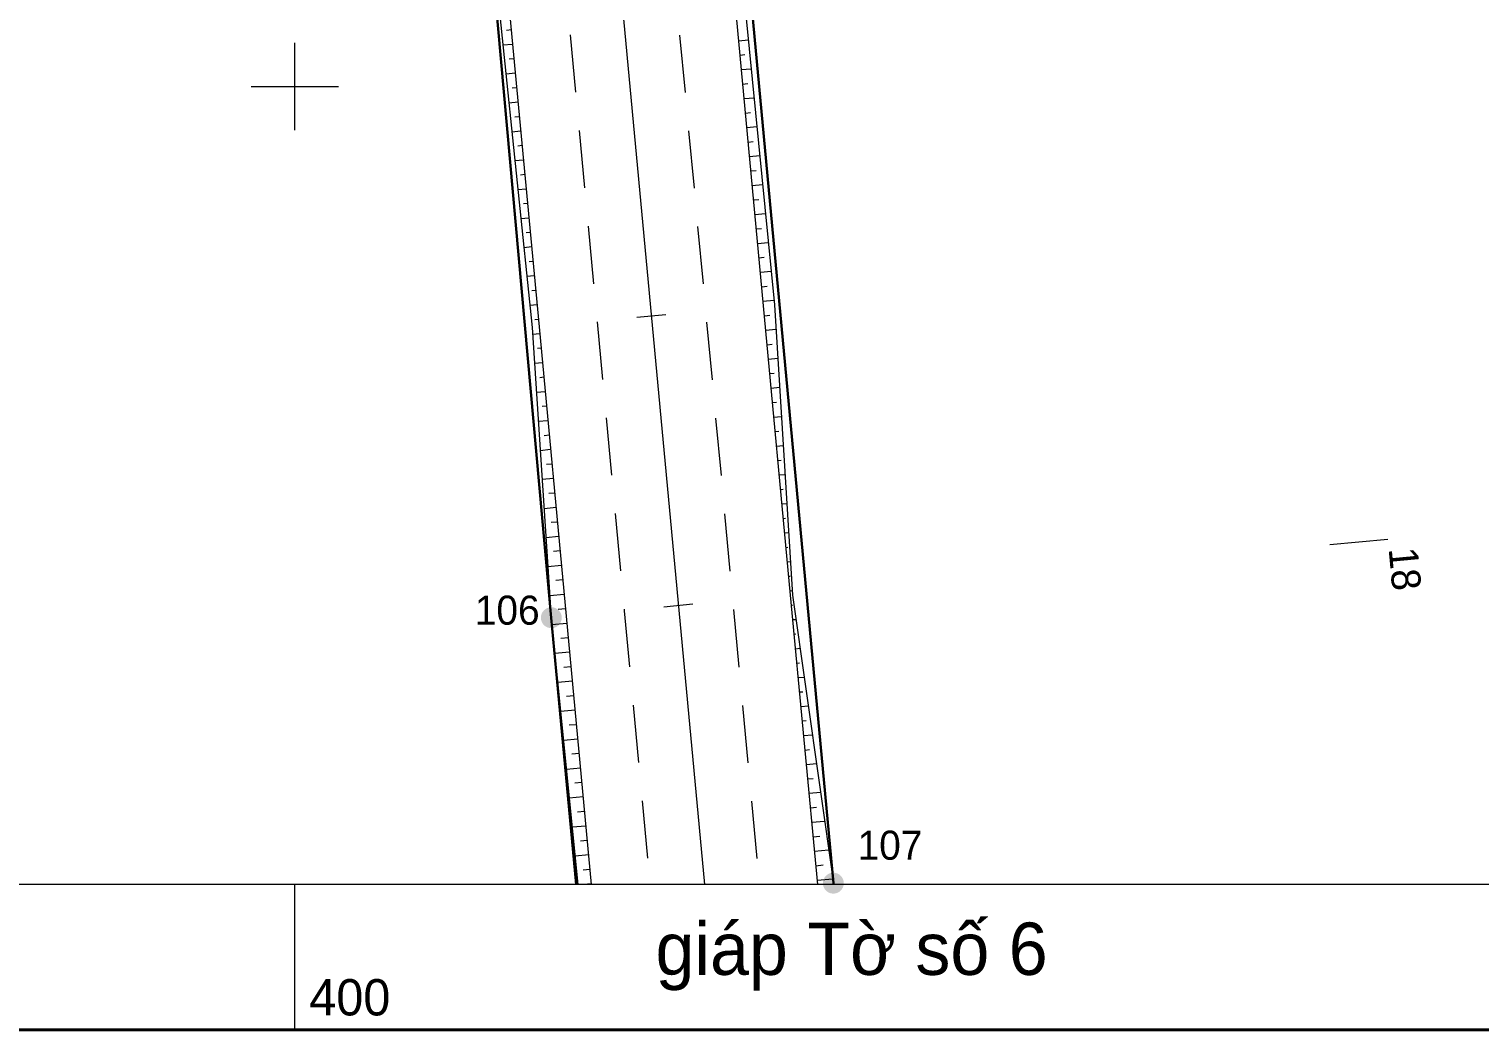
# Model space of a CAD drawing. Header units: metres. Extents: x 535281 to 535678, y 1836935 to 1837211.
# Drawn here: x 535381.7 to 535481.5, y 1836935.1 to 1837004 of the extents above; entities that cross this region are included whole.
import ezdxf
from ezdxf.enums import TextEntityAlignment as Align

# ---------------------------------------------------------------- set-up
doc = ezdxf.new("R2010")
doc.units = ezdxf.units.M
doc.header["$MEASUREMENT"] = 0
doc.linetypes.add('DGN Style 2', pattern=[6.6157, 3.96942, -2.64628])
for name, color, linetype, lineweight in [('Level 2', 1, 'Continuous', 0), ('Level 3', 1, 'Continuous', 0), ('Level 4', 1, 'Continuous', 0), ('Level 5', 1, 'Continuous', 0), ('Level 62', 1, 'Continuous', 0), ('Level 63', 1, 'Continuous', 0), ('Level 8', 1, 'Continuous', 0), ('Level 9', 1, 'Continuous', 0)]:
    doc.layers.add(name, color=color, linetype=linetype, lineweight=lineweight)
doc.styles.add('Style-CHAR_FAST_FONT', font='CHAR_FAST_FONT.shx')

msp = doc.modelspace()

# ---------------------------------------------------------------- hatches: boundary and pattern name
at = {"layer": 'Level 4', "linetype": 'Continuous', "lineweight": 0}
h = msp.add_hatch(color=7, dxfattribs=at)
edge = h.paths.add_edge_path()
edge.add_arc((535417.65, 1836963.46), 0.719, 360, 720)
h = msp.add_hatch(color=7, dxfattribs=at)
edge = h.paths.add_edge_path()
edge.add_arc((535437.05, 1836945.2), 0.719, 360, 720)

# ---------------------------------------------------------------- linework, layer by layer
at = {"layer": 'Level 2', "color": 7, "linetype": 'Continuous', "lineweight": 0}
for p, q in [((535414.9, 1837003.89), (535414.56, 1837003.86)), ((535414.99, 1837002.9), (535414.32, 1837002.84)), ((535430.53, 1837003.15), (535431.21, 1837003.21)), ((535415.08, 1837001.9), (535414.75, 1837001.87)), ((535430.63, 1837002.15), (535430.97, 1837002.19)), ((535415.18, 1837000.91), (535414.53, 1837000.85)), ((535430.72, 1837001.16), (535431.4, 1837001.22)), ((535415.27, 1836999.91), (535414.95, 1836999.88)), ((535430.81, 1837000.16), (535431.16, 1837000.2)), ((535415.36, 1836998.92), (535414.73, 1836998.86)), ((535430.91, 1836999.17), (535431.6, 1836999.23)), ((535415.46, 1836997.92), (535415.14, 1836997.89)), ((535431, 1836998.17), (535431.35, 1836998.2)), ((535415.55, 1836996.92), (535414.94, 1836996.87)), ((535431.09, 1836997.18), (535431.79, 1836997.24)), ((535415.64, 1836995.93), (535415.34, 1836995.9)), ((535431.19, 1836996.18), (535431.54, 1836996.21)), ((535415.74, 1836994.93), (535415.14, 1836994.88)), ((535431.28, 1836995.19), (535431.99, 1836995.25)), ((535415.83, 1836993.94), (535415.54, 1836993.91)), ((535431.37, 1836994.19), (535431.73, 1836994.22)), ((535415.92, 1836992.94), (535415.35, 1836992.89)), ((535431.47, 1836993.19), (535432.18, 1836993.26)), ((535416.02, 1836991.95), (535415.73, 1836991.92)), ((535431.56, 1836992.2), (535431.92, 1836992.23)), ((535416.11, 1836990.95), (535415.55, 1836990.9)), ((535431.65, 1836991.2), (535432.38, 1836991.27)), ((535416.2, 1836989.96), (535415.93, 1836989.93)), ((535431.75, 1836990.21), (535432.11, 1836990.24)), ((535416.3, 1836988.96), (535415.76, 1836988.91)), ((535431.84, 1836989.21), (535432.57, 1836989.28)), ((535416.39, 1836987.96), (535416.13, 1836987.94)), ((535431.93, 1836988.22), (535432.3, 1836988.25)), ((535416.48, 1836986.97), (535415.96, 1836986.92)), ((535432.03, 1836987.22), (535432.77, 1836987.29)), ((535416.58, 1836985.97), (535416.32, 1836985.95)), ((535432.12, 1836986.22), (535432.49, 1836986.26)), ((535416.67, 1836984.98), (535416.17, 1836984.93)), ((535432.21, 1836985.23), (535432.97, 1836985.3)), ((535416.76, 1836983.98), (535416.52, 1836983.96)), ((535425.52, 1836984.29), (535423.53, 1836984.1)), ((535432.31, 1836984.23), (535432.67, 1836984.27)), ((535416.86, 1836982.99), (535416.36, 1836982.94)), ((535432.4, 1836983.24), (535433.1, 1836983.3)), ((535416.95, 1836981.99), (535416.69, 1836981.97)), ((535432.49, 1836982.24), (535432.83, 1836982.27)), ((535417.04, 1836980.99), (535416.49, 1836980.94)), ((535432.59, 1836981.25), (535433.22, 1836981.31)), ((535417.14, 1836980), (535416.85, 1836979.97)), ((535432.68, 1836980.25), (535432.98, 1836980.28)), ((535417.23, 1836979), (535416.62, 1836978.95)), ((535432.77, 1836979.26), (535433.35, 1836979.31)), ((535417.32, 1836978.01), (535417.01, 1836977.98)), ((535432.87, 1836978.26), (535433.14, 1836978.29)), ((535417.42, 1836977.01), (535416.75, 1836976.95)), ((535432.96, 1836977.26), (535433.47, 1836977.31)), ((535417.51, 1836976.02), (535417.16, 1836975.98)), ((535433.05, 1836976.27), (535433.29, 1836976.29)), ((535417.6, 1836975.02), (535416.89, 1836974.95)), ((535433.15, 1836975.27), (535433.59, 1836975.31)), ((535417.7, 1836974.02), (535417.32, 1836973.99)), ((535433.24, 1836974.28), (535433.45, 1836974.3)), ((535417.79, 1836973.03), (535417.02, 1836972.96)), ((535433.33, 1836973.28), (535433.72, 1836973.32)), ((535417.88, 1836972.03), (535417.48, 1836972)), ((535433.43, 1836972.29), (535433.6, 1836972.3)), ((535417.98, 1836971.04), (535417.15, 1836970.96)), ((535433.52, 1836971.29), (535433.84, 1836971.32)), ((535418.07, 1836970.04), (535417.64, 1836970)), ((535433.61, 1836970.29), (535433.76, 1836970.31)), ((535418.16, 1836969.05), (535417.28, 1836968.96)), ((535433.71, 1836969.3), (535433.96, 1836969.32)), ((535471.2, 1836968.49), (535475.18, 1836968.86)), ((535418.26, 1836968.05), (535417.8, 1836968.01)), ((535433.8, 1836968.3), (535433.91, 1836968.31)), ((535418.35, 1836967.06), (535417.41, 1836966.97)), ((535433.89, 1836967.31), (535434.09, 1836967.33)), ((535418.44, 1836966.06), (535417.96, 1836966.01)), ((535433.99, 1836966.31), (535434.07, 1836966.32)), ((535418.54, 1836965.06), (535417.55, 1836964.97)), ((535434.08, 1836965.32), (535434.21, 1836965.33)), ((535418.63, 1836964.07), (535418.12, 1836964.02)), ((535427.39, 1836964.38), (535425.4, 1836964.19)), ((535434.17, 1836964.32), (535434.25, 1836964.33)), ((535418.72, 1836963.07), (535417.69, 1836962.98)), ((535434.27, 1836963.33), (535434.47, 1836963.34)), ((535418.82, 1836962.08), (535418.3, 1836962.03)), ((535434.36, 1836962.33), (535434.48, 1836962.34)), ((535418.91, 1836961.08), (535417.89, 1836960.99)), ((535434.45, 1836961.33), (535434.75, 1836961.36)), ((535419, 1836960.09), (535418.5, 1836960.04)), ((535434.55, 1836960.34), (535434.72, 1836960.35)), ((535419.1, 1836959.09), (535418.09, 1836959)), ((535434.64, 1836959.34), (535435.03, 1836959.38)), ((535419.19, 1836958.09), (535418.69, 1836958.05)), ((535434.73, 1836958.35), (535434.95, 1836958.37)), ((535419.28, 1836957.1), (535418.29, 1836957.01)), ((535434.83, 1836957.35), (535435.31, 1836957.4)), ((535419.38, 1836956.1), (535418.88, 1836956.06)), ((535434.92, 1836956.36), (535435.19, 1836956.38)), ((535419.47, 1836955.11), (535418.49, 1836955.02)), ((535435.01, 1836955.36), (535435.59, 1836955.41)), ((535419.56, 1836954.11), (535419.07, 1836954.07)), ((535435.11, 1836954.36), (535435.42, 1836954.39)), ((535419.66, 1836953.12), (535418.69, 1836953.03)), ((535435.2, 1836953.37), (535435.88, 1836953.43)), ((535419.75, 1836952.12), (535419.27, 1836952.08)), ((535435.29, 1836952.37), (535435.66, 1836952.41)), ((535419.84, 1836951.13), (535418.88, 1836951.04)), ((535435.39, 1836951.38), (535436.16, 1836951.45)), ((535419.94, 1836950.13), (535419.46, 1836950.08)), ((535435.48, 1836950.38), (535435.89, 1836950.42)), ((535420.03, 1836949.13), (535419.08, 1836949.05)), ((535435.57, 1836949.39), (535436.44, 1836949.47)), ((535420.12, 1836948.14), (535419.65, 1836948.09)), ((535435.67, 1836948.39), (535436.12, 1836948.43)), ((535420.22, 1836947.14), (535419.28, 1836947.06)), ((535435.76, 1836947.4), (535436.72, 1836947.49)), ((535420.31, 1836946.15), (535419.84, 1836946.1)), ((535435.85, 1836946.4), (535436.36, 1836946.45)), ((535420.4, 1836945.15), (535419.89, 1836945.1)), ((535435.95, 1836945.4), (535437, 1836945.5))]:
    msp.add_line(p, q, dxfattribs=at)
at = {"layer": 'Level 2', "color": 7, "linetype": 'Continuous', "lineweight": 0, "flags": 128}
for points in [[(535397.53, 1837201.28), (535397.56, 1837182.94), (535399.06, 1837167.7), (535399.96, 1837154.41), (535401.44, 1837142.73), (535403.21, 1837122.81), (535405.05, 1837102.9), (535406.9, 1837082.98), (535408.93, 1837063.09), (535410.4, 1837043.14), (535412.23, 1837023.22), (535414.27, 1837003.32), (535416.33, 1836983.43), (535417.65, 1836963.46), (535419.48, 1836945.1)], [(535398.4, 1837201.28), (535398.54, 1837182.99), (535399.58, 1837167.75), (535400.78, 1837154.48), (535401.88, 1837142.78), (535403.74, 1837122.86), (535405.61, 1837102.95), (535407.48, 1837083.04), (535409.34, 1837063.12), (535411.21, 1837043.21), (535413.08, 1837023.3), (535414.94, 1837003.39), (535416.81, 1836983.47), (535418.68, 1836963.56), (535420.4, 1836945.1)], [(535435.98, 1836945.1), (535434.11, 1836965.01), (535432.24, 1836984.92), (535430.38, 1837004.83), (535428.51, 1837024.75), (535426.64, 1837044.66), (535424.77, 1837064.57), (535422.91, 1837084.48), (535421.04, 1837104.4), (535419.17, 1837124.31), (535417.31, 1837144.22), (535416.21, 1837155.93), (535415.18, 1837169.05), (535414.35, 1837183.74), (535414.41, 1837201.28)], [(535415.74, 1837201.28), (535415.97, 1837183.82), (535416.56, 1837169.17), (535417.48, 1837156.05), (535418.53, 1837144.34), (535420.19, 1837124.41), (535422.31, 1837104.52), (535423.93, 1837084.58), (535425.86, 1837064.67), (535427.73, 1837044.76), (535429.74, 1837024.86), (535431.04, 1837004.9), (535433, 1836984.99), (535434.23, 1836965.02), (535437.05, 1836945.2), (535437.06, 1836945.1)]]:
    msp.add_lwpolyline(points, dxfattribs=at)
at = {"layer": 'Level 3', "color": 7, "linetype": 'Continuous', "lineweight": 0}
msp.add_line((535408.49, 1837155.2), (535428.19, 1836945.1), dxfattribs=at)
at = {"layer": 'Level 5', "color": 7, "linetype": 'Continuous', "lineweight": 30}
for p, q in [((535412.48, 1837020.74), (535417.65, 1836963.46)), ((535417.65, 1836963.46), (535419.35, 1836945.1))]:
    msp.add_line(p, q, dxfattribs=at)
at = {"layer": 'Level 5', "color": 7, "linetype": 'Continuous', "lineweight": 30, "flags": 128}
msp.add_lwpolyline([(535437.06, 1836945.1), (535437.05, 1836945.2), (535430, 1837020.91)], dxfattribs=at)
at = {"layer": 'Level 62', "color": 7, "linetype": 'Continuous', "lineweight": 0, "flags": 128}
msp.add_lwpolyline([(535291.4, 1837201.28), (535668.11, 1837201.28), (535668.11, 1836945.1), (535291.4, 1836945.1)], close=True, dxfattribs=at)
at = {"layer": 'Level 63', "color": 7, "linetype": 'Continuous', "lineweight": 0}
for p, q in [((535400, 1836997), (535400, 1837003)), ((535397, 1837000), (535403, 1837000)), ((535400, 1836935.1), (535400, 1836945.1))]:
    msp.add_line(p, q, dxfattribs=at)
at = {"layer": 'Level 63', "color": 7, "linetype": 'Continuous', "lineweight": 40, "flags": 128}
msp.add_lwpolyline([(535281.4, 1836935.1), (535281.4, 1837211.28), (535678.11, 1837211.28), (535678.11, 1836935.1)], close=True, dxfattribs=at)
at = {"layer": 'Level 63', "color": 7, "linetype": 'Continuous', "lineweight": 13, "flags": 128}
msp.add_lwpolyline([(535291.4, 1836945.1), (535291.4, 1837201.28), (535668.11, 1837201.28), (535668.11, 1836945.1)], close=True, dxfattribs=at)
at = {"layer": 'Level 8', "color": 7, "linetype": 'DGN Style 2', "lineweight": 0, "flags": 128}
for points in [[(535402.4, 1837201.28), (535402.54, 1837183.18), (535403.56, 1837168.08), (535404.76, 1837154.86), (535405.86, 1837143.15), (535407.72, 1837123.24), (535409.59, 1837103.32), (535411.46, 1837083.41), (535413.33, 1837063.5), (535415.19, 1837043.59), (535417.06, 1837023.67), (535418.93, 1837003.76), (535420.79, 1836983.85), (535422.66, 1836963.93), (535424.43, 1836945.1)], [(535410.41, 1837201.28), (535410.35, 1837183.55), (535411.19, 1837168.72), (535412.23, 1837155.56), (535413.32, 1837143.85), (535415.19, 1837123.94), (535417.06, 1837104.02), (535418.93, 1837084.11), (535420.79, 1837064.2), (535422.66, 1837044.29), (535424.53, 1837024.37), (535426.39, 1837004.46), (535428.26, 1836984.55), (535430.13, 1836964.63), (535431.95, 1836945.1)]]:
    msp.add_lwpolyline(points, dxfattribs=at)
at = {"layer": 'Level 9', "color": 7, "linetype": 'Continuous', "lineweight": 0, "flags": 128}
for points in [[(535397.53, 1837201.28), (535397.56, 1837182.94), (535399.06, 1837167.7), (535399.96, 1837154.41), (535401.44, 1837142.73), (535403.21, 1837122.81), (535405.05, 1837102.9), (535406.9, 1837082.98), (535408.93, 1837063.09), (535410.4, 1837043.14), (535412.23, 1837023.22), (535414.27, 1837003.32), (535416.33, 1836983.43), (535417.65, 1836963.46), (535419.48, 1836945.1)], [(535415.74, 1837201.28), (535415.97, 1837183.82), (535416.56, 1837169.17), (535417.48, 1837156.05), (535418.53, 1837144.34), (535420.19, 1837124.41), (535422.31, 1837104.52), (535423.93, 1837084.58), (535425.86, 1837064.67), (535427.73, 1837044.76), (535429.74, 1837024.86), (535431.04, 1837004.9), (535433, 1836984.99), (535434.23, 1836965.02), (535437.05, 1836945.2), (535437.06, 1836945.1)]]:
    msp.add_lwpolyline(points, dxfattribs=at)

# ---------------------------------------------------------------- texts
at = {"layer": 'Level 2', "color": 7, "linetype": 'Continuous', "lineweight": 0, "insert": (535477.232, 1836968.395), "char_height": 2, "attachment_point": 1, "rotation": 275.356, "line_spacing_factor": 0.828316, "style": 'Style-CHAR_FAST_FONT'}
msp.add_mtext('18\\P', dxfattribs=at)
at = {"layer": 'Level 4', "color": 1, "linetype": 'Continuous', "lineweight": 0, "style": 'Style-CHAR_FAST_FONT'}
for s, p in [('106', (535414.616, 1836963.98)), ('107', (535440.946, 1836947.81))]:
    msp.add_text(s, height=2, dxfattribs=at).set_placement(p, align=Align.MIDDLE_CENTER)
at = {"layer": 'Level 63', "color": 7, "linetype": 'Continuous', "lineweight": 0, "style": 'Style-CHAR_FAST_FONT'}
msp.add_text('gi%%184p T%%234 s%%232 6', height=3.6, dxfattribs=at).set_placement((535438.306, 1836942.49), align=Align.TOP_CENTER)
msp.add_text('400', height=2.5, dxfattribs=at).set_placement((535401, 1836936.1))

doc.saveas('drawing.dxf')
